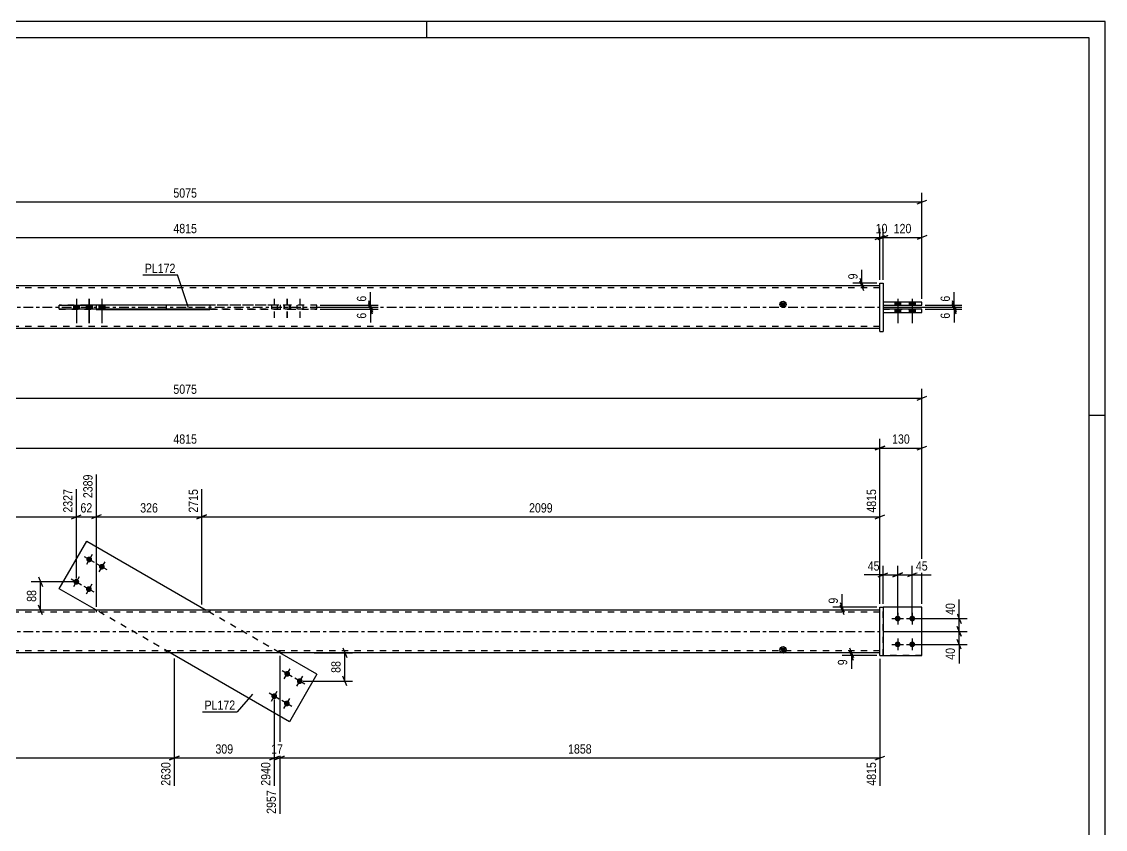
# Model space of a CAD drawing. Header units: millimetres. Extents: x 0 to 594, y 0 to 420.
# Drawn here: x 258.5 to 594, y 169.8 to 420 of the extents above; entities that cross this region are included whole.
import ezdxf

# ---------------------------------------------------------------- set-up
doc = ezdxf.new("R2010")
doc.units = ezdxf.units.MM
doc.linetypes.add('DXK_LINE_DOT2', pattern=[3.9198, 1.9599, -1.9599])
doc.linetypes.add('DXK_LINE_DOT3', pattern=[5.9187, 2.979, -0.9799, 0.9799, -0.9799])
doc.styles.add('Arial Narrow', font='ARIALN.TTF', dxfattribs={"height": 0.2})

# ---------------------------------------------------------------- blocks, each defined once
blk = doc.blocks.new('Unknown-581558868-1128')
at = {"color": 5, "linetype": 'Continuous'}
for p, q in [((594, 420), (0, 420)), ((384, 415), (384, 420)), ((594, 0), (594, 420)), ((589, 415), (5, 415)), ((589, 5), (589, 415)), ((594, 298), (589, 298))]:
    blk.add_line(p, q, dxfattribs=at)
blk = doc.blocks.new('Part-581558868-1918 - 1907')
at = {"color": 2, "linetype": 'Continuous'}
for p, q in [((270.16, 244.38), (278.67, 259.1)), ((278.67, 259.1), (315.6, 237.74)), ((281.65, 237.74), (270.16, 244.38)), ((341.39, 203.18), (304.47, 224.54)), ((349.91, 217.9), (338.42, 224.54)), ((349.91, 217.9), (341.39, 203.18))]:
    blk.add_line(p, q, dxfattribs=at)
at = {"color": 7, "linetype": 'DXK_LINE_DOT2'}
for p, q in [((304.47, 224.54), (281.65, 237.74)), ((338.42, 224.54), (315.6, 237.74))]:
    blk.add_line(p, q, dxfattribs=at)
blk = doc.blocks.new('Bolt-581558868-1910 - 1907')
at = {"linetype": 'Continuous'}
for points in [[(340.28, 217.23, -1), (341.18, 218.79, -1)], [(344.17, 214.97, -1), (345.07, 216.53, -1)], [(336.27, 210.3, -1), (337.17, 211.86, -1)], [(340.17, 208.05, -1), (341.07, 209.61, -1)]]:
    blk.add_hatch(color=1, dxfattribs=at).paths.add_polyline_path(points)
at = {"color": 1, "linetype": 'Continuous'}
for p, q in [((342.29, 217.1), (339.17, 218.91)), ((339.83, 216.45), (341.63, 219.56)), ((346.18, 214.85), (343.06, 216.65)), ((343.72, 214.19), (345.52, 217.31)), ((338.28, 210.18), (335.16, 211.98)), ((335.82, 209.52), (337.62, 212.64)), ((342.18, 207.93), (339.06, 209.73)), ((339.72, 207.27), (341.52, 210.39))]:
    blk.add_line(p, q, dxfattribs=at)
blk = doc.blocks.new('Bolt-581558868-1911 - 1907')
at = {"linetype": 'Continuous'}
for points in [[(279.9, 254.23, -1), (279, 252.67, -1)], [(283.8, 251.97, -1), (282.9, 250.42, -1)], [(275.9, 247.3, -1), (274.99, 245.74, -1)], [(279.79, 245.05, -1), (278.89, 243.49, -1)]]:
    blk.add_hatch(color=1, dxfattribs=at).paths.add_polyline_path(points)
at = {"color": 1, "linetype": 'Continuous'}
for p, q in [((280.35, 255.01), (278.55, 251.89)), ((277.89, 254.35), (281.01, 252.55)), ((281.79, 252.1), (284.9, 250.29)), ((284.25, 252.75), (282.44, 249.64)), ((273.89, 247.42), (277, 245.62)), ((276.35, 248.08), (274.54, 244.96)), ((277.78, 245.17), (280.9, 243.37)), ((280.24, 245.83), (278.44, 242.71))]:
    blk.add_line(p, q, dxfattribs=at)
blk = doc.blocks.new('Part-581558868-3882 - 1907')
at = {"color": 2, "linetype": 'Continuous'}
for p, q in [((524.22, 238.64), (525.22, 238.64)), ((524.22, 223.64), (524.22, 238.64)), ((525.22, 238.64), (525.22, 223.64)), ((524.22, 223.64), (524.22, 223.64)), ((524.22, 223.64), (525.22, 223.64))]:
    blk.add_line(p, q, dxfattribs=at)
at = {"color": 7, "linetype": 'DXK_LINE_DOT2'}
for p, q in [((524.22, 238.64), (525.22, 238.64)), ((524.22, 223.64), (525.22, 223.64))]:
    blk.add_line(p, q, dxfattribs=at)
blk = doc.blocks.new('Bolt-581558868-3883 - 1907')
at = {"linetype": 'Continuous'}
for points in [[(529.72, 236.04, -1), (529.72, 234.24, -1)], [(534.22, 236.04, -1), (534.22, 234.24, -1)], [(529.72, 228.04, -1), (529.72, 226.24, -1)], [(534.22, 228.04, -1), (534.22, 226.24, -1)]]:
    blk.add_hatch(color=1, dxfattribs=at).paths.add_polyline_path(points)
at = {"color": 1, "linetype": 'Continuous'}
for p, q in [((527.92, 235.14), (531.52, 235.14)), ((529.72, 236.94), (529.72, 233.34)), ((532.42, 235.14), (536.02, 235.14)), ((534.22, 236.94), (534.22, 233.34)), ((529.72, 228.94), (529.72, 225.34)), ((534.22, 228.94), (534.22, 225.34)), ((527.92, 227.14), (531.52, 227.14)), ((532.42, 227.14), (536.02, 227.14))]:
    blk.add_line(p, q, dxfattribs=at)
blk = doc.blocks.new('Part-581558868-1943 - 1907')
at = {"linetype": 'Continuous'}
blk.add_hatch(color=2, dxfattribs=at).paths.add_polyline_path([(494.22, 224.54), (493.42, 225.94), (495.02, 225.94)])
at = {"color": 2, "linetype": 'Continuous'}
for p, q in [((524.22, 237.74), (182.16, 237.74)), ((494.22, 224.54), (493.42, 225.94)), ((493.42, 225.94), (495.02, 225.94)), ((495.02, 225.94), (494.22, 224.54)), ((524.22, 224.54), (182.16, 224.54))]:
    blk.add_line(p, q, dxfattribs=at)
at = {"color": 7, "linetype": 'DXK_LINE_DOT2'}
for p, q in [((524.22, 237.14), (182.16, 237.14)), ((281.55, 237.74), (281.55, 237.14)), ((316.74, 237.74), (316.74, 237.14)), ((524.22, 224.54), (524.22, 237.74)), ((524.22, 225.14), (182.16, 225.14)), ((303.33, 224.54), (303.33, 225.14)), ((338.52, 224.54), (338.52, 225.14))]:
    blk.add_line(p, q, dxfattribs=at)
at = {"color": 7, "linetype": 'DXK_LINE_DOT3'}
blk.add_line((182.16, 231.14), (524.22, 231.14), dxfattribs=at)
at = {"color": 2, "linetype": 'Continuous'}
blk.add_circle((494.22, 225.44), 1, dxfattribs=at)
blk = doc.blocks.new('Part-581558868-3880 - 1907')
at = {"color": 7, "linetype": 'DXK_LINE_DOT2'}
for p, q in [((537.22, 238.64), (525.22, 238.64)), ((525.22, 223.64), (525.22, 238.64)), ((537.22, 223.64), (537.22, 238.64)), ((537.22, 223.64), (525.22, 223.64))]:
    blk.add_line(p, q, dxfattribs=at)
blk = doc.blocks.new('Part-581558868-3881 - 1907')
at = {"color": 2, "linetype": 'Continuous'}
for p, q in [((537.22, 238.64), (525.22, 238.64)), ((537.22, 223.64), (537.22, 238.64)), ((525.22, 223.64), (537.22, 223.64))]:
    blk.add_line(p, q, dxfattribs=at)
at = {"color": 7, "linetype": 'DXK_LINE_DOT2'}
blk.add_line((525.22, 238.64), (525.22, 223.64), dxfattribs=at)
blk = doc.blocks.new('Part-581558868-2387 - 2348')
at = {"linetype": 'Continuous'}
blk.add_hatch(color=2, dxfattribs=at).paths.add_polyline_path([(494.22, 331.55), (493.42, 332.95), (495.02, 332.95)])
at = {"color": 2, "linetype": 'Continuous'}
for p, q in [((524.22, 338.15), (182.16, 338.15)), ((281.55, 332.15), (281.55, 332.25)), ((281.55, 332.25), (316.74, 332.25)), ((303.33, 332.25), (303.33, 332.15)), ((316.74, 332.25), (316.74, 330.85)), ((494.22, 331.55), (493.42, 332.95)), ((493.42, 332.95), (495.02, 332.95)), ((495.02, 332.95), (494.22, 331.55)), ((281.55, 330.95), (281.55, 330.85)), ((281.55, 330.85), (316.74, 330.85)), ((303.33, 330.85), (303.33, 330.95)), ((524.22, 324.95), (182.16, 324.95))]:
    blk.add_line(p, q, dxfattribs=at)
at = {"color": 7, "linetype": 'DXK_LINE_DOT2'}
for p, q in [((524.22, 337.55), (182.16, 337.55)), ((524.22, 324.95), (524.22, 338.15)), ((281.55, 332.25), (281.55, 330.95)), ((303.33, 332.25), (338.52, 332.25)), ((303.33, 330.95), (303.33, 332.25)), ((338.52, 332.25), (338.52, 330.85)), ((338.52, 330.85), (303.33, 330.85)), ((524.22, 325.55), (182.16, 325.55))]:
    blk.add_line(p, q, dxfattribs=at)
at = {"color": 7, "linetype": 'DXK_LINE_DOT3'}
blk.add_line((182.16, 331.55), (524.22, 331.55), dxfattribs=at)
at = {"color": 2, "linetype": 'Continuous'}
blk.add_circle((494.22, 332.45), 1, dxfattribs=at)
blk = doc.blocks.new('Part-581558868-2354 - 2348')
at = {"color": 2, "linetype": 'Continuous'}
for p, q in [((270.16, 330.95), (270.16, 332.15)), ((270.16, 332.15), (278.67, 332.15)), ((278.67, 330.95), (278.67, 332.15)), ((316.74, 332.15), (278.67, 332.15)), ((278.67, 330.95), (270.16, 330.95)), ((316.74, 330.95), (278.67, 330.95))]:
    blk.add_line(p, q, dxfattribs=at)
at = {"color": 7, "linetype": 'DXK_LINE_DOT2'}
for p, q in [((341.39, 332.15), (270.16, 332.15)), ((349.91, 332.15), (316.74, 332.15)), ((341.39, 330.95), (341.39, 332.15)), ((349.91, 332.15), (341.39, 332.15)), ((349.91, 330.95), (349.91, 332.15)), ((270.16, 330.95), (341.39, 330.95)), ((349.91, 330.95), (316.74, 330.95)), ((341.39, 330.95), (349.91, 330.95))]:
    blk.add_line(p, q, dxfattribs=at)
blk = doc.blocks.new('Bolt-581558868-2393 - 2348')
at = {"linetype": 'Continuous'}
for points in [[(276.35, 332.15), (274.55, 332.15), (274.55, 330.95), (276.35, 330.95)], [(280.24, 332.15), (278.44, 332.15), (278.44, 330.95), (280.24, 330.95)], [(280.35, 332.15), (278.55, 332.15), (278.55, 330.95), (280.35, 330.95)], [(284.25, 332.15), (282.45, 332.15), (282.45, 330.95), (284.25, 330.95)]]:
    blk.add_hatch(color=1, dxfattribs=at).paths.add_polyline_path(points)
at = {"color": 1, "linetype": 'Continuous'}
for p, q in [((274.55, 332.15), (274.55, 330.95)), ((275.45, 334.15), (275.45, 326.65)), ((276.35, 332.15), (276.35, 330.95)), ((278.44, 332.15), (278.44, 330.95)), ((278.55, 332.15), (278.55, 330.95)), ((279.34, 334.15), (279.34, 326.65)), ((279.45, 334.15), (279.45, 326.65)), ((280.24, 332.15), (280.24, 330.95)), ((280.35, 332.15), (280.35, 330.95)), ((282.45, 332.15), (282.45, 330.95)), ((283.35, 334.15), (283.35, 326.65)), ((284.25, 332.15), (284.25, 330.95))]:
    blk.add_line(p, q, dxfattribs=at)
blk = doc.blocks.new('Bolt-581558868-2394 - 2348')
at = {"color": 1, "linetype": 'DXK_LINE_DOT2'}
for p, q in [((335.82, 332.15), (335.82, 330.95)), ((336.72, 334.15), (336.72, 326.65)), ((337.62, 332.15), (337.62, 330.95)), ((339.72, 332.15), (339.72, 330.95)), ((339.83, 332.15), (339.83, 330.95)), ((340.62, 334.15), (340.62, 326.65)), ((340.73, 334.15), (340.73, 326.65)), ((341.52, 332.15), (341.52, 330.95)), ((341.63, 332.15), (341.63, 330.95)), ((343.72, 332.15), (343.72, 330.95)), ((344.62, 334.15), (344.62, 326.65)), ((345.52, 332.15), (345.52, 330.95))]:
    blk.add_line(p, q, dxfattribs=at)
blk = doc.blocks.new('Part-581558868-3904 - 2348')
at = {"color": 2, "linetype": 'Continuous'}
for p, q in [((537.22, 330.95), (525.22, 330.95)), ((525.22, 330.95), (525.22, 329.95)), ((525.22, 329.95), (537.22, 329.95)), ((537.22, 329.95), (537.22, 330.95))]:
    blk.add_line(p, q, dxfattribs=at)
at = {"color": 7, "linetype": 'DXK_LINE_DOT2'}
for p, q in [((525.22, 330.95), (537.22, 330.95)), ((525.22, 329.95), (537.22, 329.95))]:
    blk.add_line(p, q, dxfattribs=at)
blk = doc.blocks.new('Part-581558868-3903 - 2348')
at = {"color": 2, "linetype": 'Continuous'}
for p, q in [((537.22, 333.15), (525.22, 333.15)), ((525.22, 333.15), (525.22, 332.15)), ((525.22, 332.15), (537.22, 332.15)), ((537.22, 332.15), (537.22, 333.15))]:
    blk.add_line(p, q, dxfattribs=at)
at = {"color": 7, "linetype": 'DXK_LINE_DOT2'}
for p, q in [((537.22, 333.15), (525.22, 333.15)), ((525.22, 332.15), (537.22, 332.15))]:
    blk.add_line(p, q, dxfattribs=at)
blk = doc.blocks.new('Part-581558868-3905 - 2348')
at = {"color": 2, "linetype": 'Continuous'}
for p, q in [((524.22, 339.05), (524.22, 339.05)), ((524.22, 324.05), (524.22, 339.05)), ((524.22, 339.05), (525.22, 339.05)), ((525.22, 339.05), (525.22, 339.05)), ((525.22, 339.05), (525.22, 324.05)), ((524.22, 324.05), (525.22, 324.05)), ((524.22, 324.05), (524.22, 324.05)), ((525.22, 324.05), (525.22, 324.05))]:
    blk.add_line(p, q, dxfattribs=at)
at = {"color": 7, "linetype": 'DXK_LINE_DOT2'}
for p, q in [((524.22, 339.05), (525.22, 339.05)), ((524.22, 324.05), (525.22, 324.05)), ((525.22, 324.05), (525.22, 324.05))]:
    blk.add_line(p, q, dxfattribs=at)
blk = doc.blocks.new('Bolt-581558868-3906 - 2348')
at = {"linetype": 'Continuous'}
for points in [[(530.62, 333.15), (528.82, 333.15), (528.82, 332.15), (530.62, 332.15)], [(530.62, 333.15), (528.82, 333.15), (528.82, 332.15), (530.62, 332.15)], [(535.12, 333.15), (533.32, 333.15), (533.32, 332.15), (535.12, 332.15)], [(535.12, 333.15), (533.32, 333.15), (533.32, 332.15), (535.12, 332.15)], [(530.62, 330.95), (528.82, 330.95), (528.82, 329.95), (530.62, 329.95)], [(530.62, 330.95), (528.82, 330.95), (528.82, 329.95), (530.62, 329.95)], [(535.12, 330.95), (533.32, 330.95), (533.32, 329.95), (535.12, 329.95)], [(535.12, 330.95), (533.32, 330.95), (533.32, 329.95), (535.12, 329.95)]]:
    blk.add_hatch(color=1, dxfattribs=at).paths.add_polyline_path(points)
at = {"color": 1, "linetype": 'Continuous'}
for p, q in [((528.82, 333.15), (528.82, 332.15)), ((528.82, 333.15), (528.82, 332.15)), ((529.72, 334.15), (529.72, 326.65)), ((529.72, 334.15), (529.72, 326.65)), ((530.62, 333.15), (530.62, 332.15)), ((530.62, 333.15), (530.62, 332.15)), ((533.32, 333.15), (533.32, 332.15)), ((533.32, 333.15), (533.32, 332.15)), ((534.22, 334.15), (534.22, 326.65)), ((534.22, 334.15), (534.22, 326.65)), ((535.12, 333.15), (535.12, 332.15)), ((535.12, 333.15), (535.12, 332.15)), ((528.82, 330.95), (528.82, 329.95)), ((528.82, 330.95), (528.82, 329.95)), ((530.62, 330.95), (530.62, 329.95)), ((530.62, 330.95), (530.62, 329.95)), ((533.32, 330.95), (533.32, 329.95)), ((533.32, 330.95), (533.32, 329.95)), ((535.12, 330.95), (535.12, 329.95)), ((535.12, 330.95), (535.12, 329.95))]:
    blk.add_line(p, q, dxfattribs=at)
blk = doc.blocks.new('StraightDimension-581558868-2253 - 1907')
at = {"color": 7, "linetype": 'Continuous'}
for p, q in [((275.45, 247.52), (275.45, 275.24)), ((94.06, 238.74), (94.06, 269.76)), ((95.56, 267.23), (92.56, 266.03)), ((94.06, 266.63), (275.45, 266.63)), ((273.95, 266.03), (276.95, 267.23))]:
    blk.add_line(p, q, dxfattribs=at)
at = {"color": 0, "linetype": 'Continuous'}
for points in [[(274.85, 275.84), (270.65, 275.84), (270.65, 267.33), (274.85, 267.33)], [(93.46, 270.36), (89.26, 270.36), (89.26, 267.33), (93.46, 267.33)]]:
    blk.add_wipeout(points, dxfattribs=at)
at = {"color": 0}
blk.add_wipeout([(189.01, 267.38), (189.01, 271.58), (180.5, 271.58), (180.5, 267.38)], dxfattribs=at)
at = {"color": 3, "linetype": 'Continuous', "style": 'Arial Narrow'}
for s, height, p in [('2327', 2.863, (274.25, 267.93)), ('0', 2.86, (92.86, 267.93))]:
    blk.add_text(s, height=height, rotation=90.0002, dxfattribs=at).set_placement(p)
at = {"color": 3, "style": 'Arial Narrow'}
blk.add_text('2327', height=2.863, dxfattribs=at).set_placement((181.1, 267.98))
blk = doc.blocks.new('StraightDimension-581558868-2279 - 1907')
at = {"color": 7, "linetype": 'Continuous'}
for p, q in [((281.65, 238.74), (281.65, 279.74)), ((314.29, 239.5), (314.29, 275.24)), ((283.15, 267.23), (280.15, 266.03)), ((281.65, 266.63), (314.29, 266.63)), ((312.79, 266.03), (315.79, 267.23))]:
    blk.add_line(p, q, dxfattribs=at)
at = {"color": 0, "linetype": 'Continuous'}
blk.add_wipeout([(313.69, 275.84), (309.49, 275.84), (309.49, 267.33), (313.69, 267.33)], dxfattribs=at)
at = {"color": 0}
blk.add_wipeout([(301.31, 267.38), (301.31, 271.58), (294.63, 271.58), (294.63, 267.38)], dxfattribs=at)
at = {"color": 3, "linetype": 'Continuous', "style": 'Arial Narrow'}
blk.add_text('2715', height=2.863, rotation=90.0002, dxfattribs=at).set_placement((313.09, 267.93))
at = {"color": 3, "style": 'Arial Narrow'}
blk.add_text('326', height=2.863, dxfattribs=at).set_placement((295.23, 267.98))
blk = doc.blocks.new('StraightDimension-581558868-2215 - 1907')
at = {"color": 7, "linetype": 'Continuous'}
for p, q in [((94.06, 222.64), (94.06, 188.83)), ((305.78, 222.78), (305.78, 183.35)), ((95.56, 192.56), (92.56, 191.36)), ((94.06, 191.96), (305.78, 191.96)), ((304.28, 191.36), (307.28, 192.56))]:
    blk.add_line(p, q, dxfattribs=at)
at = {"color": 0}
blk.add_wipeout([(204.18, 192.71), (204.18, 196.91), (195.66, 196.91), (195.66, 192.71)], dxfattribs=at)
at = {"color": 0, "linetype": 'Continuous'}
for points in [[(93.46, 191.26), (89.26, 191.26), (89.26, 188.23), (93.46, 188.23)], [(305.18, 191.26), (300.98, 191.26), (300.98, 182.75), (305.18, 182.75)]]:
    blk.add_wipeout(points, dxfattribs=at)
at = {"color": 3, "style": 'Arial Narrow'}
blk.add_text('2630', height=2.863, dxfattribs=at).set_placement((196.26, 193.31))
at = {"color": 3, "linetype": 'Continuous', "style": 'Arial Narrow'}
for s, height, p in [('0', 2.86, (92.86, 188.83)), ('2630', 2.863, (304.58, 183.35))]:
    blk.add_text(s, height=height, rotation=90.0002, dxfattribs=at).set_placement(p)
blk = doc.blocks.new('StraightDimension-581558868-2018 - 1907')
at = {"color": 7, "linetype": 'Continuous'}
for p, q in [((523.22, 238.64), (509.69, 238.64)), ((511.94, 240.14), (513.14, 237.14)), ((513.14, 236.24), (511.94, 239.24)), ((512.54, 237.74), (512.54, 238.64)), ((523.22, 237.74), (509.69, 237.74))]:
    blk.add_line(p, q, dxfattribs=at)
at = {"color": 0}
blk.add_wipeout([(511.79, 242.19), (507.59, 242.19), (507.59, 239.16), (511.79, 239.16)], dxfattribs=at)
at = {"color": 7, "linetype": 'Continuous'}
blk.add_line((512.54, 238.64), (512.54, 242.72), dxfattribs=at)
blk.add_line((512.54, 238.64), (512.54, 242.72), dxfattribs=at)
at = {"color": 3, "style": 'Arial Narrow'}
blk.add_text('9', height=2.86, rotation=90.0002, dxfattribs=at).set_placement((511.19, 239.76))
blk = doc.blocks.new('StraightDimension-581558868-2025 - 1907')
at = {"color": 7, "linetype": 'Continuous'}
for p, q in [((274.45, 246.52), (261.51, 246.52)), ((263.76, 248.02), (264.96, 245.02)), ((264.36, 237.74), (264.36, 246.52)), ((264.96, 236.24), (263.76, 239.24)), ((272.42, 237.74), (261.51, 237.74))]:
    blk.add_line(p, q, dxfattribs=at)
at = {"color": 0}
blk.add_wipeout([(263.61, 244.56), (259.41, 244.56), (259.41, 239.7), (263.61, 239.7)], dxfattribs=at)
at = {"color": 3, "style": 'Arial Narrow'}
blk.add_text('88', height=2.863, rotation=90.0002, dxfattribs=at).set_placement((263.01, 240.3))
blk = doc.blocks.new('StraightDimension-581558868-2033 - 1907')
at = {"color": 7, "linetype": 'Continuous'}
for p, q in [((535.22, 235.14), (551.18, 235.14)), ((548.18, 236.64), (549.38, 233.64)), ((548.78, 231.14), (548.78, 235.14)), ((549.38, 229.64), (548.18, 232.64)), ((525.22, 231.14), (551.18, 231.14))]:
    blk.add_line(p, q, dxfattribs=at)
at = {"color": 0}
blk.add_wipeout([(548.03, 240.52), (543.83, 240.52), (543.83, 235.66), (548.03, 235.66)], dxfattribs=at)
at = {"color": 7, "linetype": 'Continuous'}
blk.add_line((548.78, 235.14), (548.78, 241.04), dxfattribs=at)
blk.add_line((548.78, 235.14), (548.78, 241.04), dxfattribs=at)
at = {"color": 3, "style": 'Arial Narrow'}
blk.add_text('40', height=2.863, rotation=90.0002, dxfattribs=at).set_placement((547.43, 236.26))
blk = doc.blocks.new('StraightDimension-581558868-2048 - 1907')
at = {"color": 7, "linetype": 'Continuous'}
for p, q in [((548.18, 232.64), (549.38, 229.64)), ((525.22, 231.14), (551.18, 231.14)), ((549.38, 225.64), (548.18, 228.64)), ((548.78, 227.14), (548.78, 231.14)), ((535.22, 227.14), (551.18, 227.14))]:
    blk.add_line(p, q, dxfattribs=at)
at = {"color": 0}
blk.add_wipeout([(548.03, 226.61), (543.83, 226.61), (543.83, 221.76), (548.03, 221.76)], dxfattribs=at)
at = {"color": 7, "linetype": 'Continuous'}
blk.add_line((548.78, 227.14), (548.78, 221.23), dxfattribs=at)
blk.add_line((548.78, 227.14), (548.78, 221.23), dxfattribs=at)
at = {"color": 3, "style": 'Arial Narrow'}
blk.add_text('40', height=2.863, rotation=90.0002, dxfattribs=at).set_placement((547.43, 222.36))
blk = doc.blocks.new('StraightDimension-581558868-2062 - 1907')
at = {"color": 7, "linetype": 'Continuous'}
for p, q in [((357.99, 226.04), (359.19, 223.04)), ((349.07, 224.54), (360.99, 224.54)), ((358.59, 215.75), (358.59, 224.54)), ((345.62, 215.75), (360.99, 215.75)), ((359.19, 214.25), (357.99, 217.25))]:
    blk.add_line(p, q, dxfattribs=at)
at = {"color": 0}
blk.add_wipeout([(357.84, 222.57), (353.64, 222.57), (353.64, 217.72), (357.84, 217.72)], dxfattribs=at)
at = {"color": 3, "style": 'Arial Narrow'}
blk.add_text('88', height=2.863, rotation=90.0002, dxfattribs=at).set_placement((357.24, 218.32))
blk = doc.blocks.new('StraightDimension-581558868-2304 - 1907')
at = {"color": 7, "linetype": 'Continuous'}
for p, q in [((537.22, 239.64), (537.22, 306.24)), ((81.06, 303.39), (537.22, 303.39)), ((535.72, 302.79), (538.72, 303.99))]:
    blk.add_line(p, q, dxfattribs=at)
at = {"color": 0}
blk.add_wipeout([(313.4, 304.14), (313.4, 308.34), (304.89, 308.34), (304.89, 304.14)], dxfattribs=at)
at = {"color": 3, "style": 'Arial Narrow'}
blk.add_text('5075', height=2.863, dxfattribs=at).set_placement((305.49, 304.74))
blk = doc.blocks.new('StraightDimension-581558868-2127 - 1907')
at = {"color": 7, "linetype": 'Continuous'}
for p, q in [((514.82, 226.04), (516.02, 223.04)), ((516.02, 222.14), (514.82, 225.14)), ((523.22, 224.54), (512.57, 224.54)), ((523.22, 223.64), (512.57, 223.64)), ((515.42, 223.64), (515.42, 224.54))]:
    blk.add_line(p, q, dxfattribs=at)
at = {"color": 0}
blk.add_wipeout([(514.67, 223.11), (510.47, 223.11), (510.47, 220.08), (514.67, 220.08)], dxfattribs=at)
at = {"color": 7, "linetype": 'Continuous'}
blk.add_line((515.42, 223.64), (515.42, 219.56), dxfattribs=at)
blk.add_line((515.42, 223.64), (515.42, 219.56), dxfattribs=at)
at = {"color": 3, "style": 'Arial Narrow'}
blk.add_text('9', height=2.86, rotation=90.0002, dxfattribs=at).set_placement((514.07, 220.68))
blk = doc.blocks.new('StraightDimension-581558868-5208 - 1907')
at = {"color": 7, "linetype": 'Continuous'}
for p, q in [((525.72, 288.54), (522.72, 287.34)), ((524.22, 239.64), (524.22, 290.79)), ((535.72, 287.34), (538.72, 288.54)), ((537.22, 239.64), (537.22, 290.79)), ((524.22, 287.94), (537.22, 287.94))]:
    blk.add_line(p, q, dxfattribs=at)
at = {"color": 0}
blk.add_wipeout([(534.07, 288.69), (534.07, 292.89), (527.38, 292.89), (527.38, 288.69)], dxfattribs=at)
at = {"color": 3, "style": 'Arial Narrow'}
blk.add_text('130', height=2.863, dxfattribs=at).set_placement((527.98, 289.29))
blk = doc.blocks.new('StraightDimension-581558868-2181 - 1907')
at = {"color": 7, "linetype": 'Continuous'}
for p, q in [((338.42, 223.54), (338.42, 174.65)), ((524.22, 222.64), (524.22, 183.35)), ((339.92, 192.56), (336.92, 191.36)), ((338.42, 191.96), (524.22, 191.96)), ((522.72, 191.36), (525.72, 192.56))]:
    blk.add_line(p, q, dxfattribs=at)
at = {"color": 0}
blk.add_wipeout([(435.58, 192.71), (435.58, 196.91), (427.07, 196.91), (427.07, 192.71)], dxfattribs=at)
at = {"color": 0, "linetype": 'Continuous'}
blk.add_wipeout([(523.62, 191.26), (519.42, 191.26), (519.42, 182.75), (523.62, 182.75)], dxfattribs=at)
at = {"color": 3, "style": 'Arial Narrow'}
blk.add_text('1858', height=2.863, dxfattribs=at).set_placement((427.67, 193.31))
at = {"color": 3, "linetype": 'Continuous', "style": 'Arial Narrow'}
blk.add_text('4815', height=2.863, rotation=90.0002, dxfattribs=at).set_placement((523.02, 183.35))
blk = doc.blocks.new('StraightDimension-581558868-2193 - 1907')
at = {"color": 7, "linetype": 'Continuous'}
for p, q in [((338.42, 223.54), (338.42, 174.65)), ((336.72, 210.08), (336.72, 183.35)), ((335.22, 191.36), (338.22, 192.56)), ((336.72, 191.96), (338.42, 191.96)), ((339.92, 192.56), (336.92, 191.36))]:
    blk.add_line(p, q, dxfattribs=at)
at = {"color": 0}
blk.add_wipeout([(340, 192.71), (340, 196.91), (335.14, 196.91), (335.14, 192.71)], dxfattribs=at)
at = {"color": 0, "linetype": 'Continuous'}
blk.add_wipeout([(337.82, 182.56), (333.62, 182.56), (333.62, 174.05), (337.82, 174.05)], dxfattribs=at)
at = {"color": 3, "style": 'Arial Narrow'}
blk.add_text('17', height=2.863, dxfattribs=at).set_placement((335.74, 193.31))
at = {"color": 3, "linetype": 'Continuous', "style": 'Arial Narrow'}
blk.add_text('2957', height=2.863, rotation=90.0002, dxfattribs=at).set_placement((337.22, 174.65))
blk = doc.blocks.new('StraightDimension-581558868-2207 - 1907')
at = {"color": 7, "linetype": 'Continuous'}
for p, q in [((305.78, 222.78), (305.78, 183.35)), ((336.72, 210.08), (336.72, 183.35)), ((307.28, 192.56), (304.28, 191.36)), ((305.78, 191.96), (336.72, 191.96)), ((335.22, 191.36), (338.22, 192.56))]:
    blk.add_line(p, q, dxfattribs=at)
at = {"color": 0}
blk.add_wipeout([(324.59, 192.71), (324.59, 196.91), (317.91, 196.91), (317.91, 192.71)], dxfattribs=at)
at = {"color": 0, "linetype": 'Continuous'}
blk.add_wipeout([(336.12, 191.26), (331.92, 191.26), (331.92, 182.75), (336.12, 182.75)], dxfattribs=at)
at = {"color": 3, "style": 'Arial Narrow'}
blk.add_text('309', height=2.863, dxfattribs=at).set_placement((318.51, 193.31))
at = {"color": 3, "linetype": 'Continuous', "style": 'Arial Narrow'}
blk.add_text('2940', height=2.863, rotation=90.0002, dxfattribs=at).set_placement((335.52, 183.35))
blk = doc.blocks.new('StraightDimension-581558868-2263 - 1907')
at = {"color": 7, "linetype": 'Continuous'}
for p, q in [((281.65, 238.74), (281.65, 279.74)), ((275.45, 247.52), (275.45, 275.24)), ((273.95, 266.03), (276.95, 267.23)), ((275.45, 266.63), (281.65, 266.63)), ((283.15, 267.23), (280.15, 266.03))]:
    blk.add_line(p, q, dxfattribs=at)
at = {"color": 0}
blk.add_wipeout([(280.97, 267.38), (280.97, 271.58), (276.12, 271.58), (276.12, 267.38)], dxfattribs=at)
at = {"color": 0, "linetype": 'Continuous'}
blk.add_wipeout([(281.05, 280.34), (276.85, 280.34), (276.85, 271.83), (281.05, 271.83)], dxfattribs=at)
at = {"color": 3, "linetype": 'Continuous', "style": 'Arial Narrow'}
blk.add_text('2389', height=2.863, rotation=90.0002, dxfattribs=at).set_placement((280.45, 272.43))
at = {"color": 3, "style": 'Arial Narrow'}
blk.add_text('62', height=2.863, dxfattribs=at).set_placement((276.72, 267.98))
blk = doc.blocks.new('StraightDimension-581558868-2295 - 1907')
at = {"color": 7, "linetype": 'Continuous'}
for p, q in [((314.29, 239.5), (314.29, 275.24)), ((524.22, 239.64), (524.22, 275.24)), ((315.79, 267.23), (312.79, 266.03)), ((314.29, 266.63), (524.22, 266.63)), ((522.72, 266.03), (525.72, 267.23))]:
    blk.add_line(p, q, dxfattribs=at)
at = {"color": 0, "linetype": 'Continuous'}
blk.add_wipeout([(523.62, 275.84), (519.42, 275.84), (519.42, 267.33), (523.62, 267.33)], dxfattribs=at)
at = {"color": 0}
blk.add_wipeout([(423.51, 267.38), (423.51, 271.58), (415, 271.58), (415, 267.38)], dxfattribs=at)
at = {"color": 3, "linetype": 'Continuous', "style": 'Arial Narrow'}
blk.add_text('4815', height=2.863, rotation=90.0002, dxfattribs=at).set_placement((523.02, 267.93))
at = {"color": 3, "style": 'Arial Narrow'}
blk.add_text('2099', height=2.863, dxfattribs=at).set_placement((415.6, 267.98))
blk = doc.blocks.new('StraightDimension-581558868-4176 - 1907')
at = {"color": 7, "linetype": 'Continuous'}
for p, q in [((528.22, 248.04), (531.22, 249.24)), ((529.72, 236.14), (529.72, 251.49)), ((529.72, 248.64), (534.22, 248.64)), ((535.72, 249.24), (532.72, 248.04)), ((534.22, 236.14), (534.22, 251.49))]:
    blk.add_line(p, q, dxfattribs=at)
at = {"color": 0}
blk.add_wipeout([(539.6, 249.39), (539.6, 253.59), (534.75, 253.59), (534.75, 249.39)], dxfattribs=at)
at = {"color": 7, "linetype": 'Continuous'}
blk.add_line((534.22, 248.64), (540.13, 248.64), dxfattribs=at)
blk.add_line((534.22, 248.64), (540.13, 248.64), dxfattribs=at)
at = {"color": 3, "style": 'Arial Narrow'}
blk.add_text('45', height=2.863, dxfattribs=at).set_placement((535.35, 249.99))
blk = doc.blocks.new('StraightDimension-581558868-4177 - 1907')
at = {"color": 7, "linetype": 'Continuous'}
for p, q in [((523.72, 248.04), (526.72, 249.24)), ((525.22, 239.64), (525.22, 251.49)), ((525.22, 248.64), (529.72, 248.64)), ((531.22, 249.24), (528.22, 248.04)), ((529.72, 236.14), (529.72, 251.49))]:
    blk.add_line(p, q, dxfattribs=at)
at = {"color": 0}
blk.add_wipeout([(524.7, 249.39), (524.7, 253.59), (519.84, 253.59), (519.84, 249.39)], dxfattribs=at)
at = {"color": 7, "linetype": 'Continuous'}
blk.add_line((525.22, 248.64), (519.32, 248.64), dxfattribs=at)
blk.add_line((525.22, 248.64), (519.32, 248.64), dxfattribs=at)
at = {"color": 3, "style": 'Arial Narrow'}
blk.add_text('45', height=2.863, dxfattribs=at).set_placement((520.44, 249.99))
blk = doc.blocks.new('StraightDimension-581558868-5209 - 1907')
at = {"color": 7, "linetype": 'Continuous'}
for p, q in [((522.72, 287.34), (525.72, 288.54)), ((524.22, 239.64), (524.22, 290.79)), ((94.06, 287.94), (524.22, 287.94))]:
    blk.add_line(p, q, dxfattribs=at)
at = {"color": 0}
blk.add_wipeout([(313.4, 288.69), (313.4, 292.89), (304.89, 292.89), (304.89, 288.69)], dxfattribs=at)
at = {"color": 3, "style": 'Arial Narrow'}
blk.add_text('4815', height=2.863, dxfattribs=at).set_placement((305.49, 289.29))
blk = doc.blocks.new('StraightDimension-581558868-5463 - 2348')
at = {"color": 7, "linetype": 'Continuous'}
for p, q in [((524.22, 340.05), (524.22, 355.99)), ((525.22, 340.05), (525.22, 355.99)), ((522.72, 352.54), (525.72, 353.74)), ((526.72, 353.74), (523.72, 352.54)), ((524.22, 353.14), (525.22, 353.14))]:
    blk.add_line(p, q, dxfattribs=at)
at = {"color": 0}
blk.add_wipeout([(527.15, 353.89), (527.15, 358.09), (522.3, 358.09), (522.3, 353.89)], dxfattribs=at)
at = {"color": 3, "style": 'Arial Narrow'}
blk.add_text('10', height=2.863, dxfattribs=at).set_placement((522.9, 354.49))
blk = doc.blocks.new('StraightDimension-581558868-2398 - 2348')
at = {"color": 7, "linetype": 'Continuous'}
for p, q in [((537.22, 334.15), (537.22, 367)), ((81.06, 364.15), (537.22, 364.15)), ((535.72, 363.55), (538.72, 364.75))]:
    blk.add_line(p, q, dxfattribs=at)
at = {"color": 0}
blk.add_wipeout([(313.4, 364.9), (313.4, 369.1), (304.89, 369.1), (304.89, 364.9)], dxfattribs=at)
at = {"color": 3, "style": 'Arial Narrow'}
blk.add_text('5075', height=2.863, dxfattribs=at).set_placement((305.49, 365.5))
blk = doc.blocks.new('StraightDimension-581558868-2471 - 2348')
at = {"color": 7, "linetype": 'Continuous'}
for p, q in [((365.92, 333.05), (367.12, 330.05)), ((367.12, 329.45), (365.92, 332.45)), ((350.91, 331.55), (368.92, 331.55)), ((350.91, 330.95), (368.92, 330.95)), ((366.52, 330.95), (366.52, 331.55))]:
    blk.add_line(p, q, dxfattribs=at)
at = {"color": 0}
blk.add_wipeout([(365.77, 330.43), (361.57, 330.43), (361.57, 327.4), (365.77, 327.4)], dxfattribs=at)
at = {"color": 7, "linetype": 'Continuous'}
blk.add_line((366.52, 330.95), (366.52, 326.87), dxfattribs=at)
blk.add_line((366.52, 330.95), (366.52, 326.87), dxfattribs=at)
at = {"color": 3, "style": 'Arial Narrow'}
blk.add_text('6', height=2.86, rotation=90.0002, dxfattribs=at).set_placement((365.17, 328))
blk = doc.blocks.new('StraightDimension-581558868-2475 - 2348')
at = {"color": 7, "linetype": 'Continuous'}
for p, q in [((350.91, 332.15), (368.92, 332.15)), ((365.92, 333.65), (367.12, 330.65)), ((367.12, 330.05), (365.92, 333.05)), ((366.52, 331.55), (366.52, 332.15)), ((350.91, 331.55), (368.92, 331.55))]:
    blk.add_line(p, q, dxfattribs=at)
at = {"color": 0}
blk.add_wipeout([(365.77, 335.71), (361.57, 335.71), (361.57, 332.68), (365.77, 332.68)], dxfattribs=at)
at = {"color": 7, "linetype": 'Continuous'}
blk.add_line((366.52, 332.15), (366.52, 336.23), dxfattribs=at)
blk.add_line((366.52, 332.15), (366.52, 336.23), dxfattribs=at)
at = {"color": 3, "style": 'Arial Narrow'}
blk.add_text('6', height=2.86, rotation=90.0002, dxfattribs=at).set_placement((365.17, 333.28))
blk = doc.blocks.new('StraightDimension-581558868-2543 - 2348')
at = {"color": 7, "linetype": 'Continuous'}
for p, q in [((523.22, 339.05), (515.79, 339.05)), ((518.04, 340.55), (519.24, 337.55)), ((519.24, 336.65), (518.04, 339.65)), ((518.64, 338.15), (518.64, 339.05)), ((523.22, 338.15), (515.79, 338.15))]:
    blk.add_line(p, q, dxfattribs=at)
at = {"color": 0}
blk.add_wipeout([(517.89, 342.61), (513.69, 342.61), (513.69, 339.58), (517.89, 339.58)], dxfattribs=at)
at = {"color": 7, "linetype": 'Continuous'}
blk.add_line((518.64, 339.05), (518.64, 343.13), dxfattribs=at)
blk.add_line((518.64, 339.05), (518.64, 343.13), dxfattribs=at)
at = {"color": 3, "style": 'Arial Narrow'}
blk.add_text('9', height=2.86, rotation=90.0002, dxfattribs=at).set_placement((517.29, 340.18))
blk = doc.blocks.new('StraightDimension-581558868-5296 - 2348')
at = {"color": 7, "linetype": 'Continuous'}
for p, q in [((538.22, 332.15), (549.62, 332.15)), ((546.62, 333.65), (547.82, 330.65)), ((547.82, 330.05), (546.62, 333.05)), ((547.22, 331.55), (547.22, 332.15)), ((525.22, 331.55), (549.62, 331.55))]:
    blk.add_line(p, q, dxfattribs=at)
at = {"color": 0}
blk.add_wipeout([(546.47, 335.71), (542.27, 335.71), (542.27, 332.68), (546.47, 332.68)], dxfattribs=at)
at = {"color": 7, "linetype": 'Continuous'}
blk.add_line((547.22, 332.15), (547.22, 336.23), dxfattribs=at)
blk.add_line((547.22, 332.15), (547.22, 336.23), dxfattribs=at)
at = {"color": 3, "style": 'Arial Narrow'}
blk.add_text('6', height=2.86, rotation=90.0002, dxfattribs=at).set_placement((545.87, 333.28))
blk = doc.blocks.new('StraightDimension-581558868-5297 - 2348')
at = {"color": 7, "linetype": 'Continuous'}
for p, q in [((546.62, 333.05), (547.82, 330.05)), ((547.82, 329.45), (546.62, 332.45)), ((525.22, 331.55), (549.62, 331.55)), ((538.22, 330.95), (549.62, 330.95)), ((547.22, 330.95), (547.22, 331.55))]:
    blk.add_line(p, q, dxfattribs=at)
at = {"color": 0}
blk.add_wipeout([(546.47, 330.43), (542.27, 330.43), (542.27, 327.4), (546.47, 327.4)], dxfattribs=at)
at = {"color": 7, "linetype": 'Continuous'}
blk.add_line((547.22, 330.95), (547.22, 326.87), dxfattribs=at)
blk.add_line((547.22, 330.95), (547.22, 326.87), dxfattribs=at)
at = {"color": 3, "style": 'Arial Narrow'}
blk.add_text('6', height=2.86, rotation=90.0002, dxfattribs=at).set_placement((545.87, 328))
blk = doc.blocks.new('StraightDimension-581558868-5462 - 2348')
at = {"color": 7, "linetype": 'Continuous'}
for p, q in [((525.22, 340.05), (525.22, 355.99)), ((537.22, 334.15), (537.22, 355.99)), ((523.72, 352.54), (526.72, 353.74)), ((525.22, 353.14), (537.22, 353.14)), ((538.72, 353.74), (535.72, 352.54))]:
    blk.add_line(p, q, dxfattribs=at)
at = {"color": 0}
blk.add_wipeout([(534.57, 353.89), (534.57, 358.09), (527.88, 358.09), (527.88, 353.89)], dxfattribs=at)
at = {"color": 3, "style": 'Arial Narrow'}
blk.add_text('120', height=2.863, dxfattribs=at).set_placement((528.48, 354.49))
blk = doc.blocks.new('StraightDimension-581558868-5464 - 2348')
at = {"color": 7, "linetype": 'Continuous'}
for p, q in [((524.22, 340.05), (524.22, 355.99)), ((94.06, 353.14), (524.22, 353.14)), ((522.72, 352.54), (525.72, 353.74))]:
    blk.add_line(p, q, dxfattribs=at)
at = {"color": 0}
blk.add_wipeout([(313.4, 353.89), (313.4, 358.09), (304.89, 358.09), (304.89, 353.89)], dxfattribs=at)
at = {"color": 3, "style": 'Arial Narrow'}
blk.add_text('4815', height=2.863, dxfattribs=at).set_placement((305.49, 354.49))
blk = doc.blocks.new('Mark-581558868-1914 - 1907')
at = {"color": 0}
blk.add_wipeout([(324.63, 206.88), (324.63, 209.88), (315.13, 209.88), (315.13, 206.88)], dxfattribs=at)
blk.add_wipeout([(324.63, 206.88), (324.63, 209.88), (315.13, 209.88), (315.13, 206.88)], dxfattribs=at)
at = {"color": 30, "linetype": 'Continuous'}
for p in [(329.99, 211.76), (314.53, 206.28)]:
    blk.add_line(p, (325.23, 206.28), dxfattribs=at)
at = {"color": 3, "style": 'Arial Narrow'}
blk.add_text('PL172', height=2.863, dxfattribs=at).set_placement((315.13, 206.88))
blk = doc.blocks.new('Mark-581558868-2350 - 2348')
at = {"color": 0}
blk.add_wipeout([(306.14, 342.16), (306.14, 345.16), (296.63, 345.16), (296.63, 342.16)], dxfattribs=at)
blk.add_wipeout([(306.14, 342.16), (306.14, 345.16), (296.63, 345.16), (296.63, 342.16)], dxfattribs=at)
at = {"color": 30, "linetype": 'Continuous'}
for p in [(296.03, 341.56), (310.12, 331.38)]:
    blk.add_line(p, (306.74, 341.56), dxfattribs=at)
at = {"color": 3, "style": 'Arial Narrow'}
blk.add_text('PL172', height=2.863, dxfattribs=at).set_placement((296.63, 342.16))

msp = doc.modelspace()

# ---------------------------------------------------------------- block references
for name in ['Unknown-581558868-1128', 'Part-581558868-3905 - 2348', 'Part-581558868-2387 - 2348', 'Part-581558868-2354 - 2348', 'Bolt-581558868-2393 - 2348', 'Bolt-581558868-2394 - 2348', 'Part-581558868-3903 - 2348', 'Bolt-581558868-3906 - 2348', 'Part-581558868-3904 - 2348', 'Part-581558868-1918 - 1907', 'Bolt-581558868-1911 - 1907', 'Part-581558868-3882 - 1907', 'Part-581558868-3880 - 1907', 'Part-581558868-3881 - 1907', 'Part-581558868-1943 - 1907', 'Bolt-581558868-3883 - 1907', 'Bolt-581558868-1910 - 1907']:
    msp.add_blockref(name, (0, 0))

# ---------------------------------------------------------------- next in the draw order: block references
for name in ['StraightDimension-581558868-5463 - 2348', 'StraightDimension-581558868-2279 - 1907', 'StraightDimension-581558868-2253 - 1907', 'StraightDimension-581558868-2018 - 1907', 'StraightDimension-581558868-2033 - 1907', 'StraightDimension-581558868-2062 - 1907', 'StraightDimension-581558868-2127 - 1907', 'StraightDimension-581558868-2215 - 1907']:
    msp.add_blockref(name, (0, 0))

# ---------------------------------------------------------------- next in the draw order: block references
for name in ['StraightDimension-581558868-2398 - 2348', 'StraightDimension-581558868-2025 - 1907', 'StraightDimension-581558868-2048 - 1907']:
    msp.add_blockref(name, (0, 0))

# ---------------------------------------------------------------- next in the draw order: block references
for name in ['StraightDimension-581558868-2543 - 2348', 'StraightDimension-581558868-5296 - 2348', 'StraightDimension-581558868-2471 - 2348', 'StraightDimension-581558868-2304 - 1907', 'StraightDimension-581558868-2181 - 1907']:
    msp.add_blockref(name, (0, 0))

# ---------------------------------------------------------------- next in the draw order: block references
for name in ['StraightDimension-581558868-2475 - 2348', 'StraightDimension-581558868-5297 - 2348', 'StraightDimension-581558868-5208 - 1907', 'StraightDimension-581558868-2263 - 1907', 'StraightDimension-581558868-2193 - 1907']:
    msp.add_blockref(name, (0, 0))

# ---------------------------------------------------------------- next in the draw order: block references
for name in ['StraightDimension-581558868-5462 - 2348', 'StraightDimension-581558868-2295 - 1907', 'StraightDimension-581558868-4176 - 1907', 'StraightDimension-581558868-2207 - 1907']:
    msp.add_blockref(name, (0, 0))

# ---------------------------------------------------------------- next in the draw order: block references
for name in ['StraightDimension-581558868-5464 - 2348', 'StraightDimension-581558868-4177 - 1907', 'Mark-581558868-1914 - 1907']:
    msp.add_blockref(name, (0, 0))

# ---------------------------------------------------------------- next in the draw order: block references
for name in ['Mark-581558868-2350 - 2348', 'StraightDimension-581558868-5209 - 1907']:
    msp.add_blockref(name, (0, 0))

doc.saveas('drawing.dxf')
